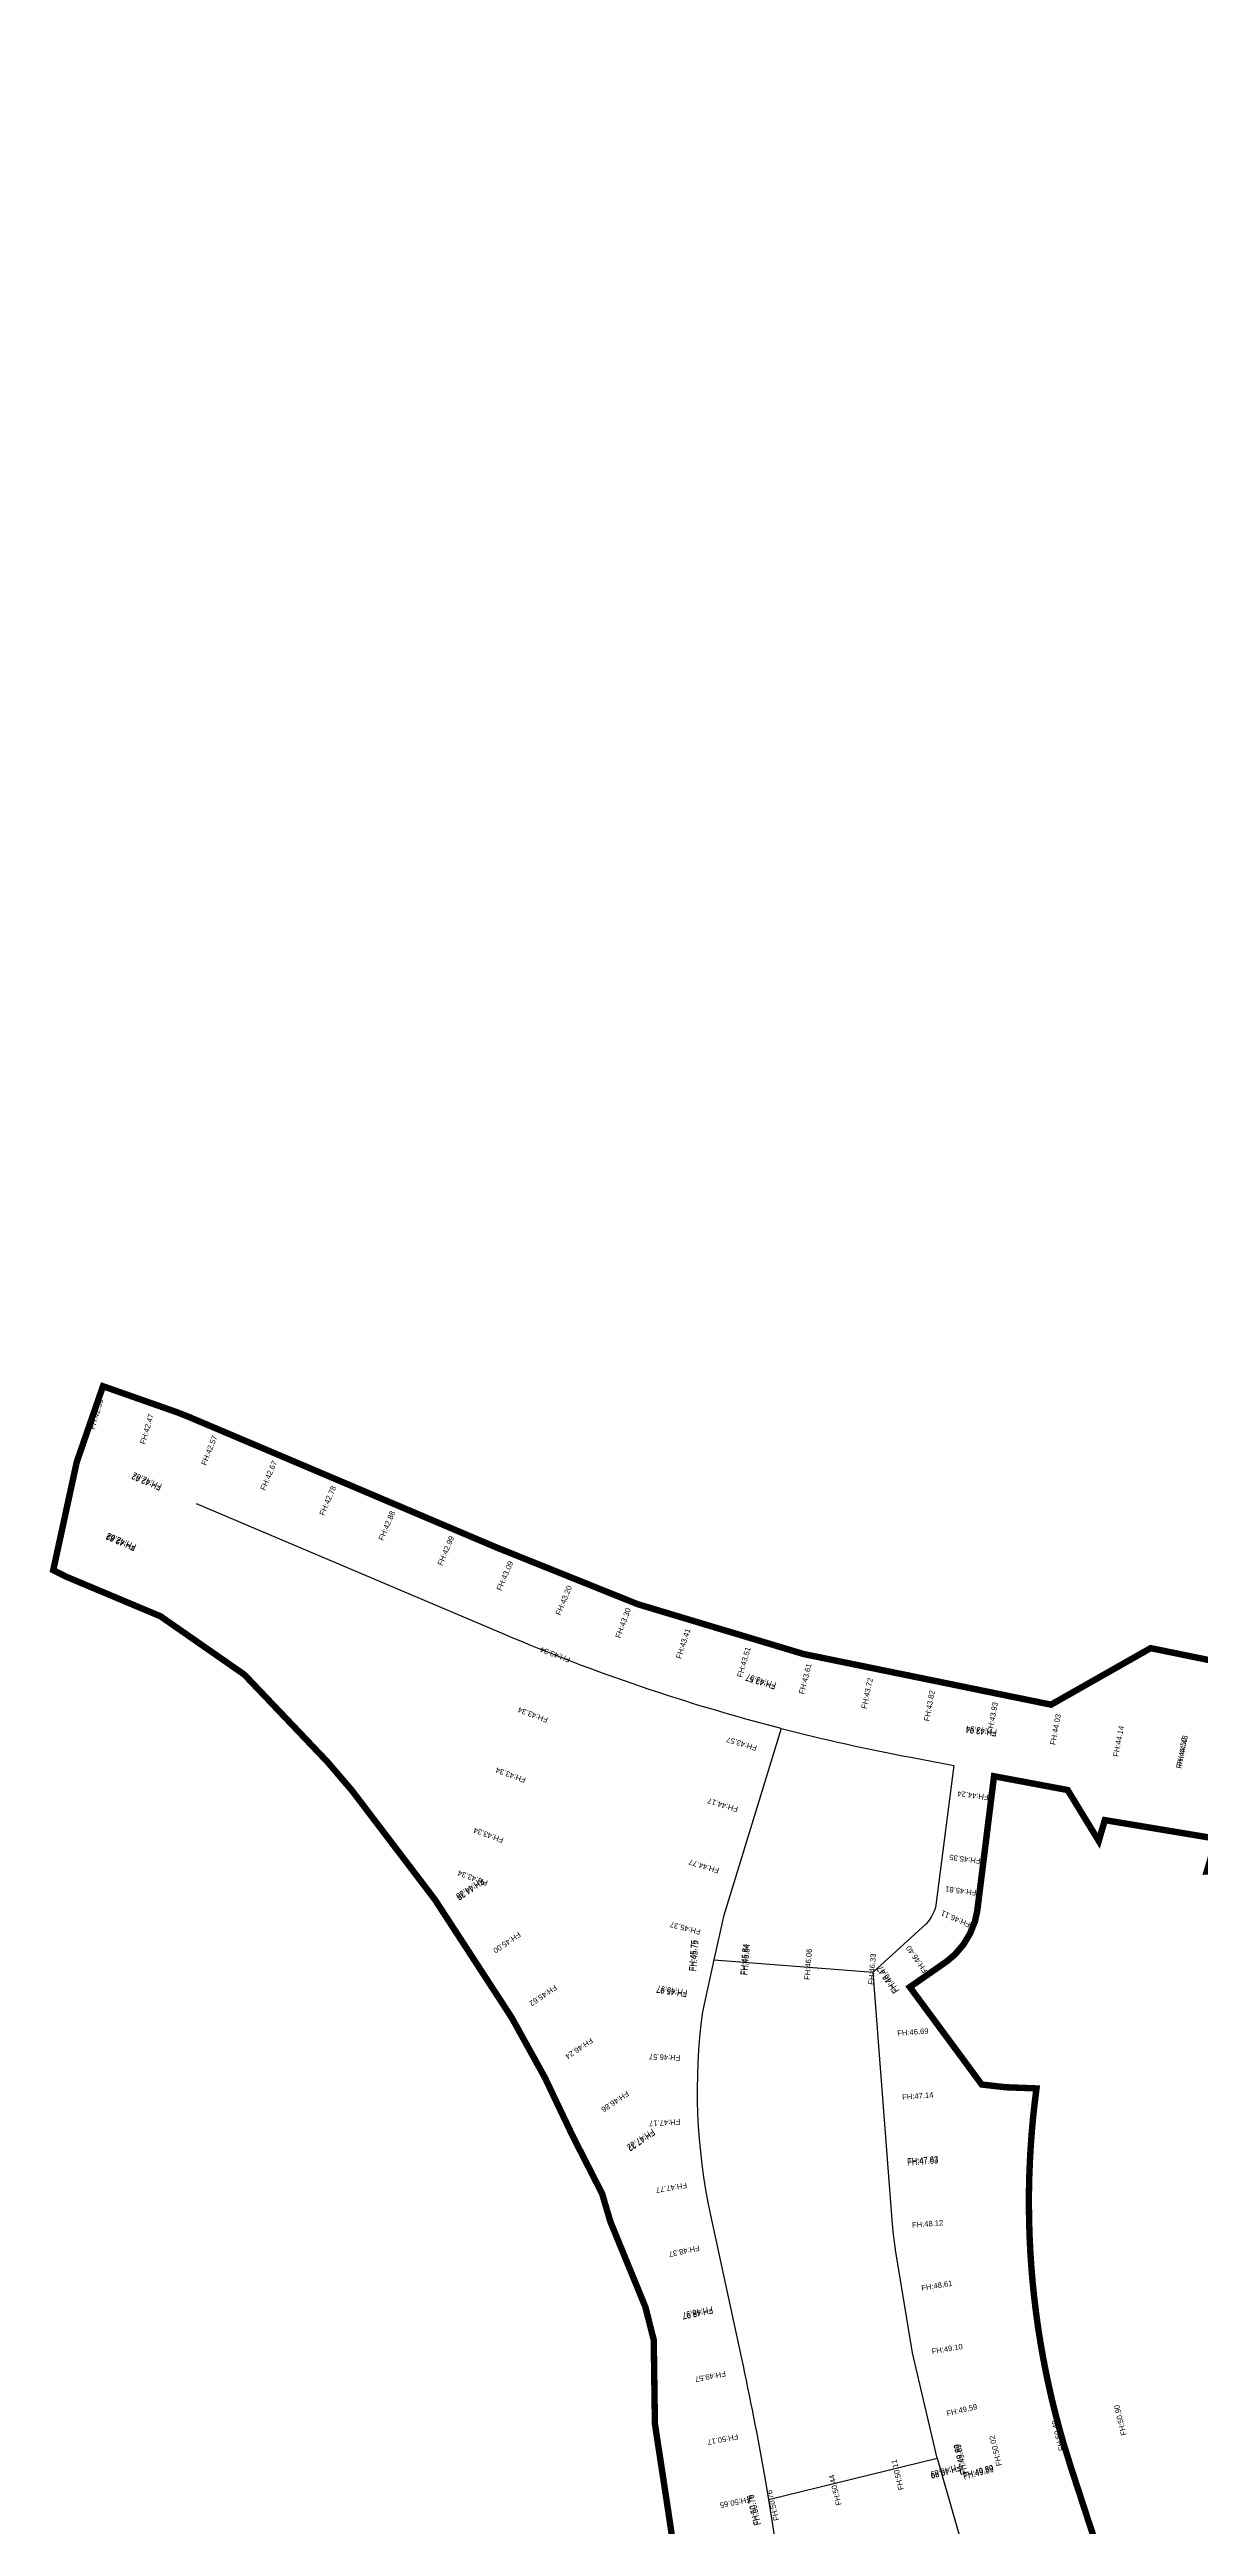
# Model space of a CAD drawing. Header units: millimetres. Extents: x 227572 to 269266, y 328772 to 433188.
# Drawn here: x 237642 to 238001, y 431996 to 432768 of the extents above; entities that cross this region are included whole.
import ezdxf
from ezdxf.enums import TextEntityAlignment as Align

# ---------------------------------------------------------------- set-up
doc = ezdxf.new("R2010")
doc.units = ezdxf.units.MM
doc.linetypes.add('PHANTOM2', pattern=[1.25, 0.625, -0.125, 0.125, -0.125, 0.125, -0.125])
for name, color, linetype in [('+++New_지구계(1안)', 1, 'Continuous'), ('L_diameter', 3, 'Continuous'), ('L_FH', 5, 'Continuous'), ('L_Junction', 1, 'Continuous'), ('L_pipeline', 4, 'Continuous'), ('L_Pipes', 2, 'Continuous'), ('도로체인계획고', 6, 'Continuous')]:
    doc.layers.add(name, color=color, linetype=linetype)
doc.styles.get("Standard").update_dxf_attribs({"font": 'arial.ttf'})

msp = doc.modelspace()

# ---------------------------------------------------------------- linework, layer by layer
at = {"layer": '+++New_지구계(1안)', "color": 1, "linetype": 'PHANTOM2', "ltscale": 40, "const_width": 2, "flags": 128}
for points in [[(237830.7, 432053.68), (237828.11, 432063.92), (237824.36, 432073.08), (237821.98, 432078.87), (237817.45, 432089.93), (237817.17, 432090.6), (237814.61, 432099.3), (237805.51, 432117.13), (237796.76, 432135.51), (237786.42, 432154.21), (237762.48, 432191.02), (237736.63, 432225.02), (237728.99, 432233.96), (237703.07, 432261.19), (237676.92, 432279.39), (237647.28, 432291.84), (237643.48, 432293.74), (237650.81, 432327.51), (237651.86, 432330.53), (237658.08, 432348.52), (237658.99, 432351.14), (237682.11, 432343.01), (237685.56, 432341.65), (237713.84, 432329.67), (237716.66, 432328.47), (237738.66, 432319.13), (237781.52, 432300.92), (237792.14, 432296.65), (237823.76, 432283.94), (237825.72, 432283.15), (237859.85, 432272.9), (237877.43, 432267.61), (237896.83, 432263.64), (237900.33, 432262.92), (237905.42, 432261.88), (237918.68, 432259.17), (237921.81, 432258.53), (237939.94, 432254.81), (237950.22, 432252.71), (237953.36, 432252.07), (237954.57, 432251.82), (237962.18, 432256.14), (237962.18, 432256.14), (237966.49, 432258.59), (237976.62, 432264.34), (237976.62, 432264.34), (237985.62, 432269.45), (237992.05, 432268.14), (237995.3, 432267.47), (238002.47, 432266), (238005.52, 432265.38), (238020.28, 432262.36), (238020.29, 432262.36), (238021.37, 432262.13), (238022.92, 432267.04), (238024.22, 432271.15), (238031.49, 432292.31), (238031.61, 432292.68), (238034.14, 432300.56), (238035.81, 432306.72), (238037.12, 432311.55), (238040.58, 432325.97), (238043.38, 432337.64), (238043.82, 432339.48), (238049, 432366.13), (238055.05, 432397.26), (238058.39, 432414.43), (238058.95, 432417.31), (238061.72, 432431.58), (238061.72, 432431.57), (238063.75, 432442.03), (238070.55, 432477.45), (238077.33, 432512.78), (238081.88, 432536.49), (238092.02, 432589.32), (238097.33, 432588.57), (238115.98, 432585.43), (238144.81, 432581.2), (238167.15, 432576.67), (238185.56, 432572.95), (238187.83, 432572.49), (238204.27, 432569.16), (238225.42, 432564.88), (238237.14, 432572.34), (238237.85, 432575.28), (238243.26, 432593.47), (238243.69, 432595.36), (238252.43, 432634.32), (238257.79, 432658.18), (238262.22, 432673.18), (238262.83, 432675.25), (238264.43, 432695.42), (238265.56, 432704.66), (238268.57, 432718.93), (238267.94, 432727.81), (238267.89, 432731.15), (238267.79, 432737.09), (238270.07, 432757), (238273.88, 432783.91), (238274.35, 432787.98), (238275.01, 432793.63), (238275.98, 432798.47), (238281.48, 432817.39), (238281.48, 432817.39), (238281.48, 432817.39), (238286.39, 432833.31), (238287.86, 432838.56), (238299.06, 432878.58), (238302.68, 432892.17), (238302.8, 432898.73), (238297.02, 432906.07), (238283.43, 432925.89), (238275.05, 432941.21), (238272.54, 432950.29), (238271.11, 432956.83), (238259.4, 432975.01), (238255.43, 432984.54), (238256.73, 432990.3), (238253.37, 432995.06), (238250.41, 432991.06), (238245.16, 432988.03), (238241.74, 432985.07), (238235.39, 432981.8), (238236.62, 432978.87), (238233.02, 432976.17), (238226.75, 432970.39), (238220.85, 432964.7), (238217.51, 432959.47), (238211.8, 432954.35), (238196.13, 432935.54), (238187.99, 432924.06), (238185.6, 432920.69), (238179.62, 432916.05), (238175.29, 432912.29), (238171.27, 432907.88), (238158.34, 432901.83), (238151.59, 432896.6), (238151.44, 432896.46), (238157.82, 432935.33), (238159.39, 432944.88), (238162.5, 432963.88), (238163.32, 432968.87), (238163.32, 432968.87), (238180.35, 433072.61), (238180.49, 433073.65), (238181.41, 433072.82), (238191.77, 433070.68), (238203.41, 433068.28), (238208.68, 433067.19), (238232.6, 433063.28), (238241.85, 433061.77), (238258.11, 433059.24), (238263.1, 433058.46), (238264.34, 433058.79), (238268.12, 433059.8), (238275.13, 433061.68), (238288.01, 433054.93), (238290.11, 433053.29), (238299.47, 433045.98), (238329.65, 433008.67), (238343.87, 432986.43), (238355.52, 432971.2), (238371.4, 432940.88), (238387.79, 432897.43), (238391.54, 432887.51), (238391.54, 432887.51), (238392.91, 432883.87), (238394.87, 432878.66), (238398.45, 432869.85), (238398.99, 432869.08), (238420.71, 432837.94), (238444.42, 432821.37), (238463.28, 432813.68), (238480.85, 432807.02), (238483.78, 432806.21), (238483.83, 432805.77), (238484.79, 432805.37), (238490.12, 432803.9), (238493.87, 432802.88), (238500.24, 432705.44), (238505.97, 432617.55), (238506.06, 432616.22), (238506.51, 432609.33), (238506.65, 432607.2), (238506.65, 432607.2), (238507.04, 432601.22), (238508.3, 432581.89), (238509.43, 432564.6), (238509.43, 432564.6), (238509.64, 432561.47), (238510.94, 432541.49), (238510.94, 432541.49), (238511.05, 432539.85), (238511.36, 432534.98), (238508.41, 432534.81), (238507.16, 432519.88), (238507.62, 432508.72), (238508.29, 432497.82), (238509.72, 432483.69), (238510.08, 432480.16), (238508.39, 432461.8), (238510.13, 432433.57), (238510.94, 432418.65), (238512.88, 432403.63), (238512.23, 432398.76), (238510.34, 432383.75), (238506.68, 432381.06), (238507.63, 432378.03), (238508.33, 432375.14), (238506.5, 432367.78), (238506.04, 432365.92), (238499.41, 432347.98), (238495.32, 432341.35), (238493.45, 432338.23), (238480.29, 432316.3), (238478.6, 432313.48), (238475.63, 432310.14), (238475.62, 432310.13), (238461.65, 432294.83), (238445.39, 432281.14), (238444.81, 432280.66), (238429.28, 432267.07), (238427.99, 432259.33), (238427.87, 432251.83), (238427.42, 432222.21), (238433.69, 432215.73), (238442.37, 432206.38), (238428.46, 432184.76), (238433.08, 432155.2), (238437.81, 432141.77), (238435.67, 432121.18), (238442.54, 432102.86), (238444.27, 432100.54), (238446.22, 432094.86), (238439.58, 432078.63), (238431.73, 432056.12), (238432.34, 432046.85), (238436.51, 432040.26), (238453.51, 432036.51), (238454.99, 432033.83), (238431.12, 432027.01), (238432.19, 432018.15), (238434.13, 432015.73), (238438.19, 432014.75), (238447.29, 432010.42), (238458.54, 432002.3), (238464.84, 432000.5), (238473.43, 431997.49), (238486.01, 431994.56), (238495.07, 431994.99), (238499.43, 431993.18), (238513.9, 431981.89), (238526.7, 431972.96), (238540.09, 431951.32), (238541.43, 431943.48), (238542.77, 431935.16), (238545.56, 431915.11), (238547.24, 431903.97), (238548.82, 431893.64), (238550.09, 431877.64), (238552.53, 431879.39), (238552.72, 431875.95), (238554.32, 431847.17), (238555.66, 431822.94), (238561.51, 431717.83), (238562.69, 431696.59), (238565.51, 431645.08), (238567.17, 431614.87), (238568.52, 431590.24), (238569.04, 431580.76), (238570.43, 431555.29), (238570.88, 431547.17), (238571.03, 431544.43), (238572.07, 431525.4), (238572.19, 431523.2), (238573.2, 431504.71), (238572.69, 431503.52), (238573.41, 431503.37), (238573.63, 431475.86), (238574.03, 431448.27), (238574.2, 431436.43), (238574.22, 431431.74), (238574.23, 431429.89), (238574.15, 431423.34), (238573.96, 431416.8), (238573.65, 431410.26), (238573.22, 431403.73), (238572.68, 431397.21), (238572.03, 431390.7), (238570.57, 431379.01), (238566.35, 431349.62), (238561.62, 431316.69), (238561.62, 431316.69), (238554.78, 431270.44), (238545.56, 431227.89), (238543.11, 431232.63), (238543.05, 431239.34), (238543.04, 431240), (238543, 431244.93), (238542.88, 431258.4), (238542.8, 431267.05), (238542.6, 431292.24), (238539.12, 431310.14), (238537.32, 431318.8), (238535.43, 431322.1), (238523.78, 431342.48), (238522.56, 431342.48), (238516.21, 431342.5), (238500.81, 431342.54), (238462.83, 431361.09), (238460.38, 431362.29), (238457.1, 431363.82), (238457.1, 431363.82), (238452.02, 431366.2), (238444.39, 431369.92), (238436.8, 431374.36), (238432.13, 431377.09), (238412.58, 431382), (238374.25, 431388.05), (238368.15, 431382.82), (238368.15, 431382.82), (238318.78, 431340.45), (238299.87, 431356.29), (238292.84, 431347.49), (238272.8, 431322.4), (238218.31, 431314.72), (238218.3, 431314.72), (238218.3, 431314.72), (238204.9, 431312.31), (238190.64, 431309.74), (238180.21, 431307.83), (238176.13, 431307.09), (238173.91, 431306.68), (238169.31, 431306.91), (238154.92, 431304.86), (238152.56, 431304.52), (238140.13, 431254.54), (238093.37, 431256.25), (238084.73, 431256.56), (238071.76, 431257.04), (238046.39, 431235.45), (238033.03, 431232.45), (238030.82, 431231.96), (238029.86, 431231.74), (238015.26, 431228.47), (237982.47, 431232.35), (237933.02, 431213.7), (237905.36, 431189.41), (237901.96, 431186.42), (237896.6, 431181.71), (237884.05, 431171.62), (237881.78, 431169.92), (237880.51, 431168.96), (237880.25, 431174.85), (237880.25, 431174.85), (237877.99, 431224.26), (237877.73, 431231.36), (237877.67, 431232.93), (237876.74, 431264.77), (237874.78, 431298.82), (237874.64, 431302.44), (237874.34, 431310.02), (237873.65, 431343.87), (237873.11, 431356.49), (237873.11, 431356.49), (237872, 431382.85), (237871.66, 431391.88), (237871.06, 431408.08), (237870.81, 431414.82), (237870.59, 431420.79), (237869.75, 431437.55), (237869.75, 431437.55), (237869.7, 431451.02), (237869.5, 431454.84), (237869.34, 431458.66), (237868.95, 431467.66), (237868.86, 431469.87), (237868.67, 431472.92), (237867.7, 431488.3), (237866.33, 431507.75), (237865.7, 431516.7), (237865.1, 431528.3), (237864.86, 431532.85), (237864.03, 431572.68), (237864.18, 431572.38), (237863.93, 431577.3), (237863.05, 431609.63), (237858.9, 431666.47), (237855.6, 431721.74), (237853.75, 431752.12), (237855.03, 431754.66), (237858.21, 431760.96), (237857.63, 431768.63), (237857.66, 431768.66), (237856.68, 431782.33), (237853.37, 431827.27), (237853.37, 431827.27), (237853.22, 431829.34), (237851.66, 431850.27), (237851.26, 431855.65), (237850.35, 431867.83), (237847.91, 431897.35), (237848.85, 431898.21), (237847.64, 431904.25), (237847.14, 431906.72), (237846.81, 431914.29), (237845.5, 431931.31), (237839.9, 431950.26), (237839.11, 431974.09), (237834.94, 432002.14), (237831.07, 432027.5), (237830.96, 432035.07), (237830.96, 432035.07), (237830.7, 432053.68)], [(238220.71, 431754.89), (238232.86, 431769.58), (238247.59, 431781.89), (238256.43, 431787.08), (238258.65, 431793.28), (238258.85, 431799.1), (238259.71, 431804.78), (238267.47, 431816.89), (238262.81, 431820.22), (238257.93, 431821.55), (238251.68, 431823.83), (238247.86, 431819.57), (238213.53, 431834.82), (238187.97, 431836.6), (238171.57, 431869.19), (238159.99, 431883.34), (238154.97, 431889.47), (238144.18, 431887.89), (238125.1, 431885.8), (238104.31, 431883.52), (238094.85, 431882.48), (238091.96, 431891.7), (238087.17, 431906.97), (238079.6, 431931.09), (238073.25, 431950.14), (238073.05, 431950.75), (238072.79, 431951.52), (238072.49, 431952.47), (238072.18, 431953.42), (238071.89, 431954.38), (238071.59, 431955.34), (238071.31, 431956.29), (238071.02, 431957.25), (238070.74, 431958.21), (238070.47, 431959.17), (238070.2, 431960.14), (238069.94, 431961.1), (238069.68, 431962.07), (238069.43, 431963.04), (238069.18, 431964), (238068.93, 431964.97), (238068.69, 431965.94), (238068.46, 431966.92), (238068.23, 431967.89), (238068, 431968.86), (238067.78, 431969.84), (238067.57, 431970.82), (238067.35, 431971.79), (238067.15, 431972.77), (238066.95, 431973.75), (238062.93, 431993.64), (238056.18, 432026.98), (238055.96, 432028.07), (238055.77, 432029.05), (238055.58, 432030.03), (238055.4, 432031.02), (238055.23, 432032), (238055.06, 432032.99), (238054.89, 432033.97), (238054.73, 432034.96), (238054.58, 432035.95), (238054.42, 432036.94), (238054.28, 432037.93), (238054.14, 432038.92), (238054, 432039.91), (238053.87, 432040.9), (238053.74, 432041.89), (238053.62, 432042.88), (238053.62, 432042.88), (238053.4, 432044.73), (238052.87, 432050.05), (238052.47, 432056.04), (238052.23, 432062.15), (238050.92, 432077.45), (238050.36, 432084.01), (238049.13, 432093.61), (238047.46, 432106.71), (238044.45, 432130.24), (238044.45, 432130.24), (238044.45, 432130.24), (238041.93, 432149.92), (238041.13, 432156.14), (238041.36, 432160.11), (238041.97, 432162.55), (238049.79, 432190.82), (238039.94, 432192.72), (238032.82, 432202.39), (238018.76, 432201.05), (238003.13, 432199.82), (238006.11, 432210.01), (237971.34, 432215.81), (237969.44, 432209.32), (237959.74, 432225.2), (237936.79, 432229.5), (237934.34, 432209.79), (237931.57, 432187.55), (237930.85, 432184.23), (237929.32, 432180.44), (237927.25, 432177.01), (237924.66, 432173.95), (237922.16, 432171.82), (237910.54, 432163.74), (237932.96, 432133.34), (237940.36, 432132.5), (237950.03, 432132.13), (237949.49, 432127.8), (237948.98, 432123.16), (237948.56, 432118.51), (237948.22, 432113.85), (237947.96, 432109.19), (237947.78, 432104.53), (237947.68, 432099.86), (237947.67, 432095.19), (237947.74, 432090.52), (237947.88, 432085.85), (237948.11, 432081.19), (237948.42, 432076.53), (237948.81, 432071.88), (237949.29, 432067.23), (237949.84, 432062.6), (237950.47, 432057.97), (237951.19, 432053.36), (237951.98, 432048.76), (237952.86, 432044.18), (237953.82, 432039.6), (237954.85, 432035.05), (237955.97, 432030.52), (237957.16, 432026.01), (237958.46, 432021.4), (237960.82, 432013.78), (237965.28, 432000.13), (237973.16, 431976.05), (237986.18, 431936.23), (237988.45, 431929.46), (237990.91, 431922.55), (237994.27, 431913.7), (238004, 431888.91), (238008.34, 431875.57), (238013.27, 431860.37), (238056.4, 431727.6), (238068.33, 431689.23), (238069.52, 431685.38), (238071.23, 431679.87), (238089.53, 431620.98), (238105.43, 431571), (238118.33, 431529.12), (238118.93, 431526.82), (238124.02, 431506.73), (238129.81, 431483.91), (238136.19, 431485.53), (238154.64, 431490.21), (238159.27, 431491.38), (238163.74, 431492.51), (238152.85, 431535.42), (238151.84, 431539.17), (238151.25, 431541.13), (238138.83, 431581.45), (238124.78, 431625.63), (238122.92, 431631.48), (238117.4, 431649.24), (238117.37, 431649.34), (238119.96, 431645.5), (238120.47, 431644.64), (238130.28, 431649.31), (238130.54, 431649.63), (238132.14, 431651.62), (238134.64, 431653.76), (238139.51, 431656.5), (238159.19, 431667.57), (238167.79, 431669.38), (238170.23, 431671.27), (238179.78, 431686.07), (238190.83, 431687.62), (238210.03, 431715.98), (238215.49, 431749.05), (238220.71, 431754.89)]]:
    msp.add_lwpolyline(points, dxfattribs=at)
at = {"layer": 'L_pipeline'}
for points in [[(237870.43, 432244.37, -0.037028), (237784.51, 432273.57), (237688.16, 432314.51)], [(237870.43, 432244.37, 0.016277), (237910.84, 432235.4), (237924.26, 432232.88)], [(237924.26, 432232.88), (237918.79, 432190.12, -0.157696), (237915.65, 432183.44), (237899.15, 432168.41)], [(237849.42, 432172.21), (237847.24, 432162.28), (237845.87, 432156.04, 0.08668), (237848.39, 432092.62), (237858.04, 432047.93, -0.009284), (237865.25, 432011.26), (237866.45, 432003.88)], [(237919.1, 432016.84), (237911.37, 432049.71), (237906.12, 432081.77, -0.025852), (237905.08, 432091.11), (237899.15, 432168.41)], [(237919.1, 432016.84), (237935.43, 431959.84, 0.015843), (237937.26, 431954.11), (237968.9, 431864.88)], [(237866.45, 432003.88, -0.027015), (237878.73, 431898.48), (237880.88, 431864.19), (237882.55, 431837.55), (237887.31, 431761.54), (237891.09, 431659.1)]]:
    msp.add_lwpolyline(points, format="xyb", dxfattribs=at)
for points in [[(237870.43, 432244.37), (237852.4, 432185.8), (237849.42, 432172.21)], [(237849.42, 432172.21), (237899.15, 432168.41)], [(237866.45, 432003.88), (237919.1, 432016.84)]]:
    msp.add_lwpolyline(points, dxfattribs=at)

# ---------------------------------------------------------------- texts
at = {"layer": 'L_diameter'}
for s, rotation, p in [('80', 158.95371, (237778.13, 432276.28)), ('150', 347.9488, (237897.23, 432238.11)), ('150', 253.7709, (237859.37, 432208.44)), ('150', 248.71879, (237919.64, 432196.71)), ('100', 355.63552, (237874.29, 432170.31)), ('150', 97.49496, (237905.01, 432092.04)), ('150', 275.77808, (237849.47, 432087.62)), ('100', 13.82739, (237892.78, 432010.36))]:
    msp.add_text(s, height=0.1, rotation=rotation, dxfattribs=at).set_placement(p, align=Align.TOP_LEFT)
at = {"layer": 'L_FH'}
for s, p in [('42.62', (237688.16, 432314.51)), ('43.57', (237870.43, 432244.37)), ('44.24', (237924.26, 432232.88)), ('45.75', (237849.42, 432172.21)), ('46.33', (237899.15, 432168.41)), ('49.89', (237919.1, 432016.84)), ('50.76', (237866.45, 432003.88))]:
    msp.add_text(s, height=0.1, dxfattribs=at).set_placement(p, align=Align.TOP_LEFT)
at = {"layer": 'L_Junction'}
for s, p in [('J38', (237688.16, 432314.51)), ('J76', (237870.43, 432244.37)), ('J75', (237924.26, 432232.88)), ('J37', (237849.42, 432172.21)), ('J74', (237899.15, 432168.41)), ('J33', (237919.1, 432016.84)), ('J35', (237866.45, 432003.88))]:
    msp.add_text(s, height=0.1, dxfattribs=at).set_placement(p)
at = {"layer": 'L_Pipes'}
for s, rotation, p in [('P075', 158.95371, (237778.13, 432276.28)), ('P108', 347.9488, (237897.23, 432238.11)), ('P013', 253.7709, (237859.37, 432208.44)), ('P107', 248.71879, (237919.64, 432196.71)), ('P073', 355.63552, (237874.29, 432170.31)), ('P051', 97.49496, (237905.01, 432092.04)), ('P014', 275.77808, (237849.47, 432087.62)), ('P015', 13.82739, (237892.78, 432010.36))]:
    msp.add_text(s, height=0.1, rotation=rotation, dxfattribs=at).set_placement(p)
at = {"layer": '도로체인계획고'}
for s, rotation, p in [('FH:42.38', 73.67363, (237656.37, 432337.48)), ('FH:42.47', 73.67363, (237672.12, 432332.86)), ('FH:42.57', 68.44967, (237691.1, 432326.29)), ('FH:42.62', 156.98057, (237677.34, 432320.04)), ('FH:42.67', 66.98057, (237709.53, 432318.46)), ('FH:42.78', 66.98057, (237727.94, 432310.64)), ('FH:42.88', 66.98057, (237746.35, 432302.82)), ('FH:42.62', 156.98057, (237669.33, 432301.19)), ('FH:42.62', 156.98057, (237669.52, 432301.63)), ('FH:42.99', 66.98057, (237764.75, 432295)), ('FH:43.09', 66.98057, (237783.16, 432287.18)), ('FH:43.20', 68.06859, (237801.61, 432279.5)), ('FH:43.30', 69.97845, (237820.27, 432272.42)), ('FH:43.34', 159.68585, (237804.84, 432266.49)), ('FH:43.41', 71.88831, (237839.17, 432265.96)), ('FH:43.51', 73.79817, (237858.26, 432260.14)), ('FH:43.61', 75.70803, (237877.54, 432254.95)), ('FH:43.57', 162.89608, (237868.9, 432258.1)), ('FH:43.72', 77.61789, (237896.99, 432250.41)), ('FH:43.82', 79.38009, (237916.57, 432246.52)), ('FH:43.34', 159.71447, (237797.9, 432247.73)), ('FH:43.93', 79.38009, (237936.23, 432242.83)), ('FH:44.03', 79.38009, (237955.89, 432239.14)), ('FH:43.57', 162.89608, (237863.01, 432238.99)), ('FH:43.94', 172.70904, (237937.73, 432243.54)), ('FH:44.14', 79.38009, (237975.54, 432235.46)), ('FH:44.50', 79.38009, (237995.2, 432231.77)), ('FH:44.48', 79.15441, (237995.42, 432232.47)), ('FH:43.34', 159.74309, (237790.97, 432228.97)), ('FH:44.24', 172.70904, (237935.19, 432223.7)), ('FH:44.17', 162.89608, (237857.13, 432219.87)), ('FH:43.34', 159.77171, (237784.05, 432210.21)), ('FH:43.34', 159.79205, (237779.13, 432196.87)), ('FH:44.77', 162.89608, (237851.25, 432200.76)), ('FH:45.35', 172.70904, (237932.65, 432203.86)), ('FH:44.38', 214.55281, (237777.16, 432197.54)), ('FH:45.81', 172.70904, (237931.38, 432193.94)), ('FH:46.11', 156.13681, (237929.66, 432183.8)), ('FH:45.00', 214.41275, (237788.49, 432181.06)), ('FH:45.37', 165.31322, (237845.46, 432181.66)), ('FH:45.75', 85.63552, (237843.33, 432168.66)), ('FH:45.84', 85.63552, (237859.38, 432167.44)), ('FH:46.40', 124.79878, (237916.17, 432168.86)), ('FH:46.06', 85.63552, (237879.32, 432165.92)), ('FH:46.33', 85.63552, (237899.26, 432164.39)), ('FH:46.47', 124.79878, (237906.9, 432162.42)), ('FH:45.62', 214.2727, (237799.77, 432164.55)), ('FH:45.97', 171.31497, (237841.22, 432162.23)), ('FH:46.24', 214.13265, (237811.02, 432148.01)), ('FH:46.69', 4.38502, (237906.69, 432148.51)), ('FH:46.57', 177.31673, (237839.04, 432142.46)), ('FH:46.86', 213.9926, (237822.23, 432131.44)), ('FH:47.14', 4.38502, (237908.22, 432128.57)), ('FH:47.17', 183.31849, (237838.94, 432122.57)), ('FH:47.32', 213.88935, (237830.47, 432119.21)), ('FH:47.63', 4.38502, (237909.75, 432108.63)), ('FH:47.77', 189.32025, (237840.91, 432102.78)), ('FH:48.12', 4.38502, (237911.28, 432088.69)), ('FH:48.37', 192.18157, (237844.79, 432083.22)), ('FH:48.61', 9.29697, (237914.28, 432069.01)), ('FH:48.97', 191.82331, (237849.01, 432063.66)), ('FH:49.10', 9.29697, (237917.51, 432049.27)), ('FH:49.57', 191.22522, (237852.98, 432044.05)), ('FH:49.59', 13.23005, (237922.19, 432029.89)), ('FH:50.90', 103.78612, (237978.11, 432024.11)), ('FH:50.17', 191.22522, (237856.87, 432024.43)), ('FH:50.02', 103.78612, (237939.26, 432014.57)), ('FH:50.49', 103.78612, (237958.69, 432019.34)), ('FH:50.11', 103.78612, (237908.67, 432007.07)), ('FH:49.89', 195.25445, (237926.3, 432014.55)), ('FH:49.89', 103.78612, (237928.09, 432011.83)), ('FH:49.89', 103.78612, (237928.09, 432011.83)), ('FH:49.89', 15.25445, (237927.37, 432010.61)), ('FH:50.76', 103.78612, (237869.82, 431997.53)), ('FH:50.44', 103.78612, (237889.24, 432002.3)), ('FH:50.65', 191.22522, (237860.76, 432004.81)), ('FH:50.76', 103.78612, (237863.61, 431996.01))]:
    msp.add_text(s, height=1.7, rotation=rotation, dxfattribs=at).set_placement(p)
at = {"layer": '도로체인계획고', "color": 250, "width": 0.7}
for s, rotation, p in [('FH:42.62', 156.98057, (237677.57, 432320.59)), ('FH:42.62', 156.98057, (237669.56, 432301.74)), ('FH:43.57', 162.89608, (237869.07, 432258.68)), ('FH:43.94', 172.70904, (237937.8, 432244.13)), ('FH:44.38', 214.55281, (237776.82, 432198.04)), ('FH:45.75', 85.63552, (237843.93, 432168.62)), ('FH:45.84', 85.63552, (237859.98, 432167.39)), ('FH:46.47', 124.79878, (237907.39, 432162.76)), ('FH:45.97', 171.31497, (237841.31, 432162.82)), ('FH:47.32', 213.88935, (237830.13, 432119.71)), ('FH:47.63', 4.38502, (237909.8, 432108.03)), ('FH:48.97', 191.82331, (237848.88, 432064.25)), ('FH:49.89', 195.25445, (237926.14, 432015.13)), ('FH:49.89', 103.78612, (237928.67, 432011.97)), ('FH:49.89', 15.25445, (237927.53, 432010.03)), ('FH:50.76', 103.78612, (237864.2, 431996.15))]:
    msp.add_text(s, height=2.2, rotation=rotation, dxfattribs=at).set_placement(p)

doc.saveas('drawing.dxf')
